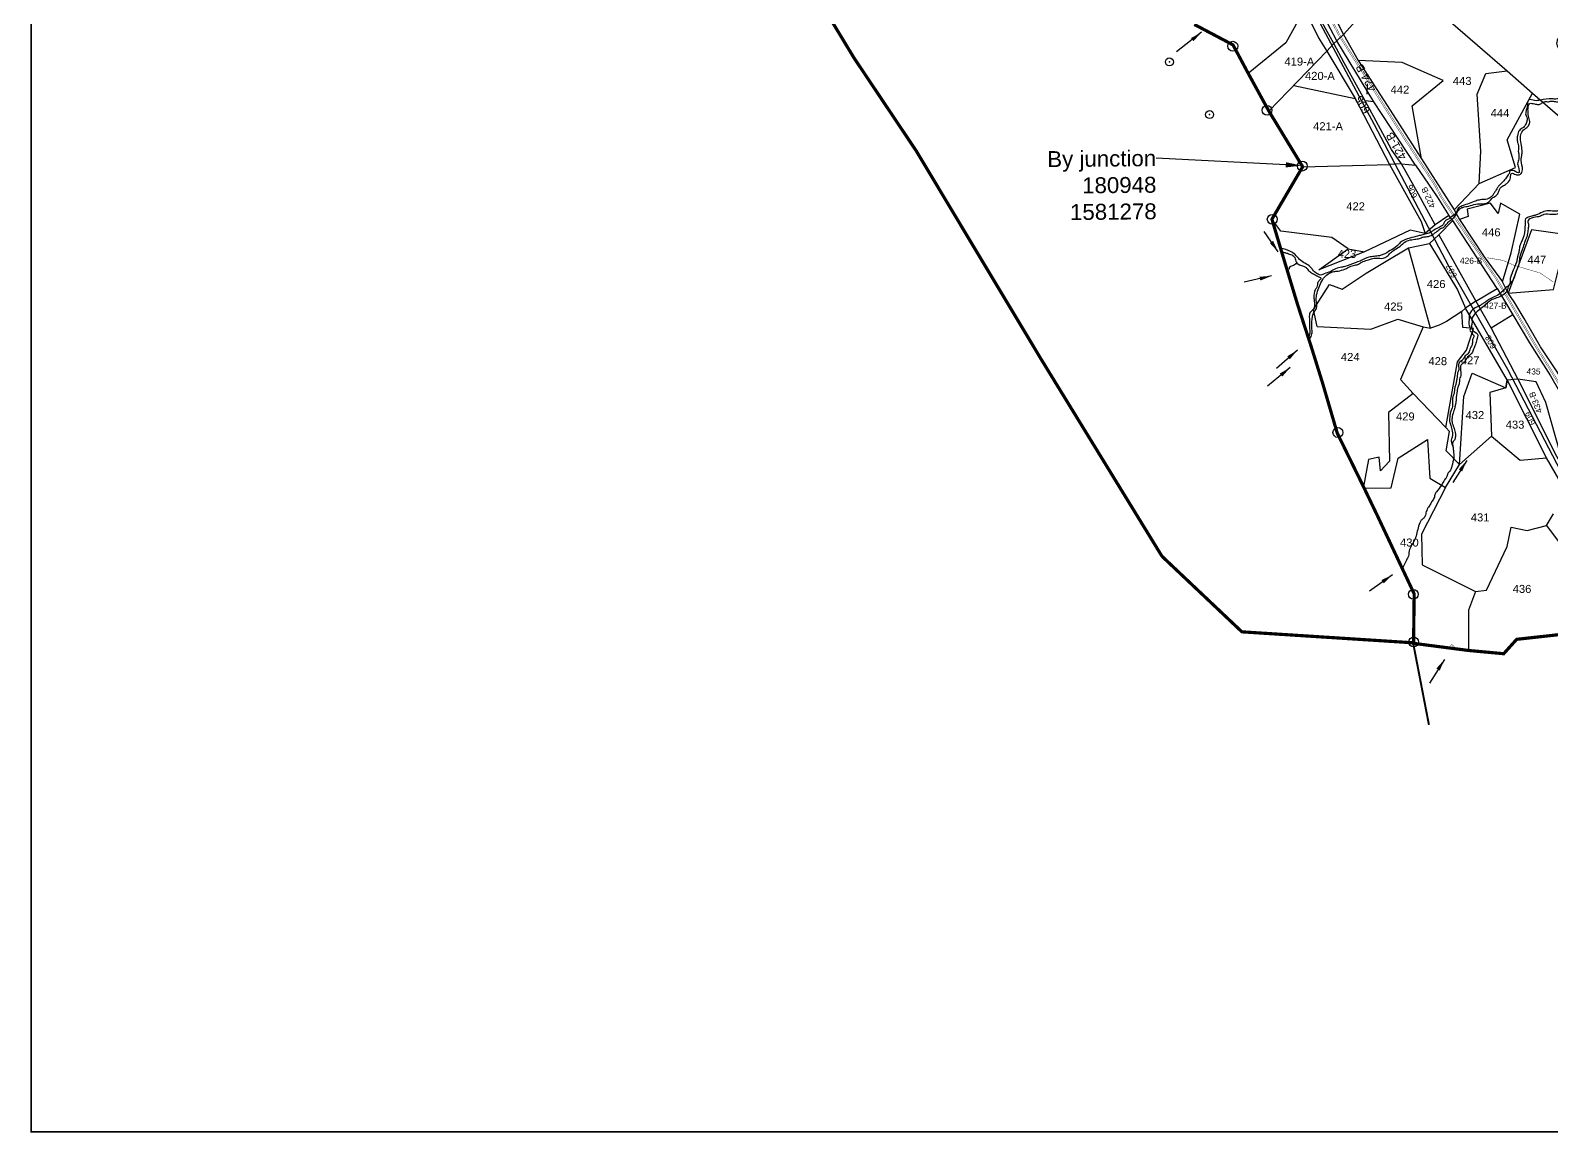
# Model space of a CAD drawing. Header units: feet. Extents: x 177753 to 186270, y 1578848 to 1588126.
# Drawn here: x 177753 to 181570, y 1578848 to 1581614 of the extents above; entities that cross this region are included whole.
import ezdxf
from ezdxf import colors
from ezdxf.entities.mleader import LeaderData, LeaderLine
from ezdxf.enums import TextEntityAlignment as Align
from ezdxf.math import Vec2, Vec3

# ---------------------------------------------------------------- set-up
doc = ezdxf.new("R2010")
doc.units = ezdxf.units.FT
doc.header["$LTSCALE"] = 15
doc.header["$MEASUREMENT"] = 0
doc.header["$PDMODE"] = 32
doc.header["$PDSIZE"] = 20
doc.linetypes.add('HIDDEN2', pattern=[0.1875, 0.125, -0.0625])
for name, color, linetype in [('DIMENSION', 7, 'Continuous'), ('PLOT', 7, 'Continuous'), ('PLOT NO', 7, 'Continuous'), ('RAILWAY TRACK', 3, 'Continuous'), ('ROADS', 6, 'HIDDEN2'), ('TANKS-STREAM', 4, 'Continuous'), ('TEXT', 255, 'Continuous'), ('text2', 7, 'Continuous'), ('VILLAGE STONES', 240, 'Continuous')]:
    doc.layers.add(name, color=color, linetype=linetype)
doc.layers.add('VILLAGE BOUNDRY', color=5, linetype='HIDDEN2', lineweight=100)
doc.styles.get("Standard").update_dxf_attribs({"font": 'arial.ttf'})
doc.linetypes.add('TRACKS', pattern='A,0.15,[130,ltypeshp.shx,S=0.25,R=0,X=0,Y=0],0.15', length=0.3)
doc.dimstyles.get("Standard").update_dxf_attribs({"dimtxt": 0.18, "dimasz": 0.18, "dimexe": 0.18, "dimexo": 0.0625, "dimgap": 0.09, "dimtad": 0, "dimtih": 1, "dimtoh": 1, "dimdec": 4, "dimzin": 0, "dimdsep": 46, "dimtxsty": 'Standard', "dimcen": 0.09, "dimadec": 0, "dimazin": 0, "dimtfac": 1, "dimtdec": 4, "dimtofl": 0, "dimtmove": 0, "dimatfit": 3, "dimfxl": 1, "dimtolj": 1, "dimtzin": 0, "dimarcsym": 0})

msp = doc.modelspace()

# ---------------------------------------------------------------- linework, layer by layer
for p in [(180611, 1581535, 738), (180712, 1581403, 740)]:
    msp.add_point(p)
at = {"layer": 'PLOT', "lineweight": -2}
for points in [[(181024.1, 1581580.9), (180972.7, 1581673), (180962.1, 1581696.6), (180911.4, 1581802.5), (180821, 1581952), (180798.9, 1581929.5)], [(181031.3, 1581588.2), (180967.8, 1581709.3), (180870.5, 1581870.1), (180839.3, 1581969.8), (180821, 1581952)], [(180798.9, 1581929.5), (180869.3, 1581831.5), (180949.8, 1581667.4), (180903.3, 1581583.4), (180809.1, 1581506)], [(180882.8, 1581901.7), (180988.3, 1581720.9), (181047.8, 1581604.3)], [(181047.8, 1581604.3), (181187.5, 1581759.1), (181291.8, 1581657.8), (181458.9, 1581512.7), (181522.5, 1581456.3), (181697.8, 1581304.2), (181790.4, 1581221.4), (181928.8, 1581138.2), (181954.9, 1581123.7), (182062.9, 1581059.4)], [(180949.8, 1581667.4), (180985.2, 1581595.8), (181006.5, 1581562.1), (181077.3, 1581443.6), (181163.6, 1581277.7), (181242.9, 1581135), (181252.6, 1581104.9), (181215.5, 1581112.8), (181100.8, 1581058.1), (180985.9, 1581013.3), (181059.8, 1581065.7), (181100.8, 1581058.1)], [(181193.3, 1581279.1), (181168.8, 1581315.6), (181102.7, 1581437.3), (181050, 1581532.8), (181024.1, 1581580.9), (181006.5, 1581562.1)], [(181124.5, 1581435.2), (181031.3, 1581588.2), (181024.1, 1581580.9)], [(181031.3, 1581588.2), (181047.8, 1581604.3), (181084.9, 1581539), (181243.5, 1581291.6), (181325.7, 1581164.1), (181339.5, 1581139.5)], [(181006.5, 1581562.1), (180860.6, 1581411.9)], [(181243.5, 1581291.6), (181220.7, 1581424.7), (181298.5, 1581488.1), (181195.3, 1581533.7), (181084.9, 1581539)], [(181325.7, 1581164.1), (181388.4, 1581230.4), (181392.5, 1581311.2), (181383.1, 1581454), (181405.2, 1581506.4), (181458.9, 1581512.7)], [(180923.1, 1581476.1), (181077.3, 1581443.6)], [(181388.4, 1581230.4), (181479.6, 1581269.8), (181458.5, 1581339.5), (181522.5, 1581456.3)], [(181228.5, 1581275.6), (181124.5, 1581435.2), (181102.7, 1581437.3)], [(180945.6, 1581272), (181163.6, 1581277.7)], [(181278.4, 1581126), (181236.6, 1581203.6), (181193.3, 1581279.1), (181163.6, 1581277.7)], [(181193.3, 1581279.1), (181228.5, 1581275.6), (181282.9, 1581196.4), (181312, 1581150.1)], [(180981.9, 1580870.9), (180972.6, 1580914), (181012.8, 1580976.5), (181044.3, 1580964.7), (181105.1, 1581005.2), (181151.2, 1581032.9), (181210.8, 1581068.6), (181263.9, 1581079.7), (181287.7, 1581101), (181322.6, 1581137.3), (181312, 1581150.1), (181278.4, 1581126), (181252.6, 1581104.9)], [(181461.3, 1580955), (181447.3, 1580983.6), (181468.8, 1581055.9), (181490.3, 1581153.4), (181442, 1581180.7), (181436, 1581154.9), (181417.2, 1581180.3), (181358.6, 1581165.6), (181361, 1581147.1), (181339.5, 1581139.5), (181401.2, 1581046), (181447.3, 1580983.6)], [(181059.8, 1581065.7), (181018.4, 1581094.8), (180890.4, 1581110.5), (180868.4, 1581140.3)], [(181380.5, 1580934.6), (181433.7, 1580966.7), (181322.6, 1581137.3)], [(181943.8, 1580163.5), (181945.2, 1580182.1), (181880.2, 1580281.9), (181866.6, 1580300.7), (181839.5, 1580347.2), (181786.2, 1580439.9), (181727.7, 1580527.8), (181696.6, 1580569.7), (181621.7, 1580693.3), (181584.4, 1580757.3), (181542.3, 1580820.1), (181501.1, 1580891.5), (181476.1, 1580932.8), (181461.3, 1580955), (181574.9, 1580964.3), (181609.3, 1581101), (181519.7, 1581113.6), (181461.3, 1580955)], [(181263.9, 1581079.7), (181333.8, 1580962.9), (181354.2, 1580917.1), (181344.9, 1580908.5), (181306.2, 1580883.7), (181288.5, 1580874.3), (181266.2, 1580867.3)], [(181287.7, 1581101), (181380.5, 1580934.6), (181354.2, 1580917.1)], [(180981.9, 1580870.9), (181116.4, 1580864.6), (181184.4, 1580889.9), (181247.8, 1580870.6), (181266.2, 1580867.3), (181210.8, 1581068.6)], [(181433.7, 1580966.7), (181472.9, 1580900.7), (181418.3, 1580867)], [(181380.5, 1580934.6), (181418.3, 1580867), (181485.6, 1580738.6), (181458.5, 1580736.7)], [(181304.6, 1580617.7), (181334.4, 1580782.2), (181357.1, 1580811.6), (181374.3, 1580866.2), (181347.6, 1580868.5), (181344.9, 1580908.5)], [(181600.7, 1580466.6), (181557.1, 1580541.4), (181459.2, 1580735.4), (181354.2, 1580917.1)], [(181472.9, 1580900.7), (181514.5, 1580830.4), (181567.6, 1580747.2), (181616.4, 1580662.8), (181677.4, 1580561.9)], [(181247.8, 1580870.6), (181191.5, 1580738.2), (181223.1, 1580702.6), (181160.8, 1580655.4), (181163.5, 1580533.4), (181141, 1580508.6), (181137.9, 1580543), (181110.8, 1580537.2), (181098.1, 1580469.2), (181099.5, 1580465.4), (181167.6, 1580466.1), (181185.5, 1580541.1), (181259.1, 1580587.2), (181264.3, 1580490.2), (181304.3, 1580466.7), (181244.1, 1580349.9), (181245.2, 1580272.8), (181378.9, 1580206.4), (181407.3, 1580209.3), (181458.5, 1580319), (181468.8, 1580367.7), (181509.1, 1580359.6), (181557.3, 1580372), (181575.3, 1580401.4)], [(181339, 1580524.9), (181350.2, 1580695.8), (181370.7, 1580754.1), (181455.2, 1580717.4), (181458.5, 1580736.7), (181455.2, 1580717.4), (181415.6, 1580705.8), (181419.2, 1580596.1)], [(181485.6, 1580738.6), (181582.8, 1580545.6), (181596.4, 1580520.4), (181600.7, 1580466.6)], [(181304.3, 1580466.7), (181339, 1580524.9), (181306, 1580558.7), (181314.2, 1580607.9), (181304.6, 1580617.7), (181223.1, 1580702.6)], [(181339, 1580524.9), (181419.2, 1580596.1), (181491.7, 1580535.6), (181557.1, 1580541.4)], [(181557.3, 1580372), (181647.6, 1580250.6)], [(181378.9, 1580206.4), (181361.7, 1580159.6), (181362.1, 1580058.1)]]:
    msp.add_lwpolyline(points, dxfattribs=at)
at = {"layer": 'PLOT NO', "color": 5, "const_width": 3.75}
msp.add_lwpolyline([(177754.6, 1588123.7), (185261.8, 1588123.7), (185261.8, 1578850.2), (177754.6, 1578850.2)], close=True, dxfattribs=at)
at = {"layer": 'PLOT NO', "lineweight": -2}
msp.add_lwpolyline([(181107.3, 1581480), (181106.5, 1581454.1)], dxfattribs=at)
at = {"layer": 'RAILWAY TRACK', "color": 239, "linetype": 'TRACKS', "lineweight": -2, "ltscale": 4}
msp.add_lwpolyline([(181810.3, 1580110.5), (181682.1, 1580340.9), (181594.6, 1580506.2), (181460.6, 1580763.6), (181312, 1581022.9), (181126.2, 1581377.2), (180926.2, 1581752), (180807.7, 1581944.3), (180759.9, 1582118.4), (180750.9, 1582237.2), (180721.8, 1582444.9), (180691.6, 1582539.7), (180623.1, 1582687.5), (180541.3, 1582814.1), (180308.3, 1583066.2), (180209.5, 1583191.3), (180084.3, 1583338.4), (179985.3, 1583447.5), (179804.6, 1583638.2), (179613.6, 1583851.9), (179446.7, 1584072.1)], dxfattribs=at)
at = {"layer": 'ROADS', "lineweight": -2, "ltscale": 10, "const_width": 1}
for points in [[(181944.8, 1580163.9), (181915.8, 1580203.1), (181811.3, 1580375.6), (181640.1, 1580642), (181525.4, 1580827.8), (181430.9, 1580989.4), (181348.1, 1581111), (181291.6, 1581196.5), (181276.6, 1581225.1), (181202, 1581339.1), (181036.6, 1581600.4), (180958.7, 1581748.4), (180915.5, 1581827.8), (180869.7, 1581898.4), (180803.8, 1582106.1), (180767.1, 1582259.8), (180751.5, 1582337.3)], [(181947.9, 1580165.4), (181918.9, 1580204.6), (181814.4, 1580377), (181643.2, 1580643.4), (181528.4, 1580829.3), (181433.9, 1580990.8), (181351.2, 1581112.5), (181294.6, 1581197.9), (181279.7, 1581226.6), (181205.1, 1581340.6), (181039.7, 1581601.9), (180961.8, 1581749.9), (180918.5, 1581829.2), (180872.8, 1581899.8), (180806.8, 1582107.6), (180770.1, 1582261.3), (180754.6, 1582338.8)], [(181574.3, 1580983.1), (181541.4, 1581005.4), (181476.3, 1581024.7), (181448.4, 1581037), (181408.4, 1581043.7)]]:
    msp.add_lwpolyline(points, dxfattribs=at)
at = {"layer": 'ROADS', "color": 6, "lineweight": -2, "ltscale": 10, "const_width": 1}
msp.add_lwpolyline([(181312.9, 1580065.3), (181319.6, 1580073.4), (181331.5, 1580062.9)], dxfattribs=at)
at = {"layer": 'TANKS-STREAM', "lineweight": -2}
for points in [[(181301.6, 1582002.8), (181302.9, 1582007.3), (181307, 1582014), (181311.4, 1582023.2), (181319.8, 1582039), (181324.8, 1582048.5), (181337, 1582082), (181340, 1582088.8), (181343.9, 1582095.6), (181348.7, 1582102.5), (181352.8, 1582117), (181354.5, 1582128.3), (181360.9, 1582144), (181369.3, 1582159.2), (181378.9, 1582167.4), (181390.6, 1582174.8), (181396.6, 1582177.6), (181404.8, 1582183.8), (181410.3, 1582190.2), (181417.7, 1582197.8), (181441.4, 1582217), (181452.5, 1582225), (181459.5, 1582234.9), (181472.5, 1582250.8), (181486, 1582259), (181511.4, 1582268.2), (181523.6, 1582277.3), (181541.4, 1582289.7), (181567.3, 1582308.3), (181574.1, 1582320.4), (181582.6, 1582328.3), (181590.6, 1582332.5), (181608.7, 1582342.5), (181619, 1582346.6), (181630.8, 1582349.9), (181646.8, 1582351.8), (181662.6, 1582354.7), (181676.8, 1582362.1), (181686.5, 1582366.2), (181704.4, 1582374.9), (181725.5, 1582386), (181739.7, 1582394.8), (181751.7, 1582400), (181770.8, 1582401.8), (181777.3, 1582403.4), (181788.7, 1582408.8), (181808.2, 1582407.6), (181826.4, 1582411.3), (181843.3, 1582412.1), (181865.2, 1582412.2), (181882.1, 1582412.6), (181907.7, 1582413.8), (181924.1, 1582413.9), (181951.9, 1582417.2), (181959.4, 1582416.2), (181956.4, 1582408.9), (181940.6, 1582382.8), (181939.1, 1582374.7), (181934.5, 1582366.7), (181928.9, 1582356), (181923.1, 1582347.2), (181914.8, 1582340.3), (181903.9, 1582325.5), (181894, 1582301.9), (181891.7, 1582294.3), (181886.5, 1582279.5), (181885.9, 1582269.2), (181890, 1582245.9), (181891, 1582236.9), (181890.2, 1582220.9), (181892.9, 1582214.1), (181896.6, 1582201.5), (181899.6, 1582190.7), (181906.3, 1582167), (181905.3, 1582156.7), (181906, 1582147.5), (181909.8, 1582137.9), (181912.5, 1582127.4), (181913.9, 1582115.1), (181922.1, 1582065.8), (181921.4, 1582057.9), (181919, 1582048.2), (181917.5, 1582039.4), (181914.5, 1582031.7), (181910.4, 1582024.1), (181905.6, 1582016.2), (181899.9, 1582003.3), (181894.6, 1581996.2), (181883.7, 1581989.3), (181873, 1581982.3), (181868.3, 1581972.6), (181878.1, 1581943.5), (181882.2, 1581935.2), (181885.7, 1581921.4), (181889.7, 1581911.1), (181895.8, 1581901.3), (181900.2, 1581890.4), (181904.3, 1581882.5), (181909.2, 1581872.1), (181910.9, 1581837.5), (181891, 1581825.8), (181884.8, 1581815.3), (181880.6, 1581803.8), (181875.8, 1581791.5), (181870.5, 1581784.2), (181857.8, 1581772.2), (181844.2, 1581768.4), (181830.4, 1581766.2), (181814.1, 1581759.2), (181806.2, 1581756.3), (181800.5, 1581751), (181793.6, 1581739.2), (181788.6, 1581734.2), (181779.7, 1581727.8), (181768.5, 1581719.6), (181761.3, 1581705.8), (181757.2, 1581699.1), (181753, 1581694.7), (181745, 1581685.1), (181737.6, 1581676.9), (181731.1, 1581669), (181727.2, 1581660.1), (181719.3, 1581647.6), (181706.1, 1581642.1), (181699.9, 1581637.2), (181697.4, 1581631.2), (181685.6, 1581626.9), (181671.8, 1581623.3), (181664.7, 1581619.4), (181651.9, 1581616.8), (181641.2, 1581614), (181635, 1581610.5), (181622.4, 1581606.3), (181598.9, 1581596.4), (181585.1, 1581592.3), (181584.1, 1581587.6), (181583, 1581581.8), (181584.2, 1581575.2), (181592.2, 1581564.5), (181600, 1581558.4), (181606.3, 1581550.6), (181611.5, 1581545.6), (181621.9, 1581538.8), (181638, 1581532.7), (181655.5, 1581525), (181656.7, 1581521.7), (181656.9, 1581515.7), (181647.7, 1581482), (181642.8, 1581461.6), (181642, 1581454.8), (181637, 1581447.4), (181630.2, 1581444.6), (181605.2, 1581443.9), (181593.7, 1581443.6), (181580.9, 1581441.8), (181572.2, 1581442.2), (181542, 1581439.4), (181527.6, 1581437.9), (181513.4, 1581439.8), (181509.7, 1581433), (181509.4, 1581424.8), (181507.5, 1581416.2), (181505.3, 1581407.5), (181505.5, 1581402.4), (181508.2, 1581396.8), (181508.8, 1581389.8), (181506.4, 1581380.9), (181503.7, 1581375.8), (181499.4, 1581370.9), (181489.4, 1581363.1), (181484.6, 1581349.9), (181483.7, 1581339.8), (181485.7, 1581331.1), (181487.1, 1581324.7), (181486.8, 1581311.1), (181488, 1581302.4), (181488, 1581292.1), (181485, 1581279.5), (181488, 1581268), (181488.6, 1581263), (181489, 1581257.6), (181476.5, 1581261.4), (181470.5, 1581262.9), (181465.7, 1581261.1), (181463.8, 1581255.5), (181461.1, 1581251.6), (181454.5, 1581241.8), (181445.3, 1581231.8), (181438.5, 1581224.9), (181433.5, 1581218.5), (181429.3, 1581210.5), (181426.8, 1581207), (181422.9, 1581200.8), (181417.3, 1581195.5), (181408.2, 1581190.6), (181391.1, 1581189.1), (181379.9, 1581186), (181346.2, 1581173.7), (181335.8, 1581167.6), (181330.3, 1581156), (181316.5, 1581144.6), (181309.3, 1581139.3), (181302.9, 1581135.7), (181298.7, 1581128.1), (181292.9, 1581122.5), (181274.4, 1581112.9), (181268.6, 1581108.6), (181256.4, 1581103.5), (181249.8, 1581101.7), (181238.5, 1581099.1), (181219.9, 1581094.4), (181198.2, 1581087.1), (181188.3, 1581079.6), (181182.5, 1581073.4), (181165.5, 1581062), (181147, 1581051.5), (181138.1, 1581048.8), (181125.1, 1581047.2), (181111.5, 1581044.9), (181102.4, 1581041.4), (181089.5, 1581035.5), (181077.1, 1581030.8), (181051, 1581021.7), (181043.2, 1581019.8), (181028.1, 1581016.2), (181015.1, 1581008.7), (180999.6, 1581003.2), (180993.4, 1581000.6), (180970.5, 1581013.9), (180964.6, 1581020.5), (180937.9, 1581039.4), (180926.8, 1581051.4), (180915.1, 1581059.5), (180890.2, 1581067.2)], [(181872, 1580293.3), (181882.7, 1580299.1), (181888, 1580298.8), (181895.9, 1580299.7), (181907.1, 1580304.8), (181915.3, 1580307.4), (181926.9, 1580308.4), (181935.2, 1580312.8), (181943, 1580318.3), (181949.1, 1580321), (181954.9, 1580321.5), (181965.2, 1580324), (181969.1, 1580327.5), (181977.6, 1580332.1), (181983.9, 1580332), (182005.2, 1580341.9), (182019, 1580350.6), (182026.5, 1580357.8), (182031.9, 1580360.5), (182039.7, 1580363.9), (182052.8, 1580371.9), (182059.8, 1580379.3), (182080.8, 1580388.3), (182087.7, 1580395.1), (182116.7, 1580412.1), (182136.5, 1580422.3), (182146.6, 1580431.1), (182153.2, 1580434.3), (182164.8, 1580441.2), (182172.8, 1580478), (182176.6, 1580492.9), (182179, 1580504.4), (182191.1, 1580522.2), (182196.4, 1580535.1), (182211.7, 1580553.5), (182219.5, 1580562.2), (182234.6, 1580567.3), (182246.1, 1580590.2), (182243.5, 1580606.9), (182238.8, 1580634.9), (182240.6, 1580652.2), (182236.4, 1580667.8), (182232.3, 1580686.1), (182225, 1580694.2), (182217.1, 1580714.8), (182204.1, 1580726.5), (182189.7, 1580748.9), (182182.1, 1580756.9), (182175, 1580769.2), (182166.8, 1580782.7), (182161, 1580795.4), (182156, 1580803.4), (182144.8, 1580805.1), (182132.6, 1580811.5), (182119.3, 1580815), (182111.2, 1580823), (182101.1, 1580825.4), (182089.3, 1580828.8), (182083.1, 1580835), (182077.5, 1580838.8), (182065.3, 1580868.1), (182058.3, 1580880.5), (182050.9, 1580890), (182050.3, 1580900.1), (182050.7, 1580910.3), (182043.4, 1580931.9), (182040.8, 1580939.2), (182040.3, 1580953.4), (182040.5, 1580963.3), (182043.5, 1581010), (182045, 1581022.2), (182038.4, 1581043.7), (182033.3, 1581059.1), (182029.2, 1581069.8), (182009.6, 1581079.1), (181996.7, 1581088.7), (181991.4, 1581094.9), (181981.3, 1581104.1), (181982.3, 1581120.8), (181986.4, 1581133.4), (181988.8, 1581140.7), (181987.8, 1581170.4), (181993, 1581195.9), (181993, 1581214.2), (181997.8, 1581228), (181997.6, 1581250.9), (182000.3, 1581272.1), (182002, 1581281.1), (182002.1, 1581296.5), (182010.8, 1581318.1), (182024.8, 1581349.9), (182033.7, 1581374), (182039.7, 1581395.7), (182057, 1581406.2), (182074.3, 1581423.8), (182082.5, 1581436.4), (182107.7, 1581462.9), (182108.4, 1581469.5), (182107.3, 1581478.5), (182103.4, 1581480.7), (182098.2, 1581483.2), (182093.5, 1581494.3), (182088, 1581498.3), (182084.1, 1581501.7), (182070.4, 1581510.2), (182060.2, 1581518.8), (182046.3, 1581530.1), (182039.4, 1581539), (182023.3, 1581552), (182009.6, 1581564), (181991.1, 1581590.6), (181983, 1581599.5), (181977, 1581610.9), (181967.7, 1581618.9), (181959.8, 1581628.2), (181952.4, 1581637.6), (181938.8, 1581651.6), (181929.9, 1581695.1), (181926.2, 1581704.7), (181917, 1581715.9), (181904.3, 1581732.5), (181891.9, 1581740), (181881.5, 1581753.4), (181871.7, 1581763.1), (181858.5, 1581766), (181846.3, 1581762.6), (181827.7, 1581758.7), (181819, 1581754.1), (181813.4, 1581751.3), (181802.9, 1581746.3), (181798, 1581736.1), (181775.1, 1581707.7), (181765.8, 1581695.9), (181755.9, 1581685.9), (181751.5, 1581679.4), (181745.8, 1581667.6), (181722.5, 1581638.4), (181703.8, 1581624.8), (181690.7, 1581621.4), (181667.9, 1581618), (181661.6, 1581612.2), (181656, 1581609.5), (181637.1, 1581604.2), (181614, 1581598.5), (181593.1, 1581580.5), (181595.7, 1581574.9), (181622.2, 1581545.5), (181645.9, 1581537.9), (181652.9, 1581535.8), (181664.3, 1581529.4), (181671.5, 1581526.8), (181674, 1581522.9), (181667.7, 1581505.5), (181660.8, 1581492.7), (181657.2, 1581466), (181656.9, 1581461.6), (181658.9, 1581446), (181661.2, 1581436.6), (181662.8, 1581421.3), (181665.5, 1581413.3), (181667.8, 1581406.1), (181670.8, 1581397), (181675.4, 1581389.3), (181678.8, 1581379.5), (181682, 1581371.6), (181689.7, 1581362.9), (181695.5, 1581344.1), (181709.1, 1581318.2), (181713, 1581305.1), (181714.2, 1581289.5), (181710.9, 1581277.2), (181709.2, 1581260), (181701.3, 1581232.6), (181699.7, 1581223.6), (181698, 1581215), (181691.9, 1581206.1), (181677.6, 1581195.3), (181665.9, 1581188.4), (181650, 1581181.2), (181637.9, 1581176.9), (181612.2, 1581163.3), (181590.7, 1581156.2), (181584.4, 1581153), (181571.1, 1581152.1), (181550.6, 1581151.8), (181539.7, 1581147.4), (181534.3, 1581146.3), (181515.4, 1581141.2), (181511.1, 1581137.1), (181512, 1581128.5), (181511.7, 1581118.5), (181509.8, 1581105.2), (181508.6, 1581097.8), (181503.6, 1581086), (181498.9, 1581070.2), (181490.1, 1581043), (181488.2, 1581028), (181481.5, 1581009.8), (181473.6, 1580988.5), (181464.1, 1580975.7), (181460.8, 1580967.8), (181458.5, 1580960.8), (181432.4, 1580942.8), (181424.5, 1580939.8), (181418.4, 1580937.1), (181399.2, 1580921.6), (181375.3, 1580899.7), (181370.4, 1580889.1), (181370.8, 1580880.6), (181370, 1580876.2), (181369.2, 1580866.6), (181372.8, 1580861.3), (181385.5, 1580848.3), (181383.3, 1580841.3), (181380.3, 1580829.2), (181377.7, 1580822.7), (181373.6, 1580811.6), (181368.7, 1580802.5), (181359.6, 1580794.9), (181351.1, 1580781.2), (181343.4, 1580774.7), (181341.6, 1580744.6), (181339, 1580739.3), (181338.9, 1580732.8), (181338.2, 1580727.4), (181334.9, 1580718.1), (181333.2, 1580710), (181326.2, 1580664), (181324.2, 1580657.3), (181320.4, 1580641.3), (181320.4, 1580632), (181324.8, 1580617.8), (181328.4, 1580605.5), (181328.8, 1580597), (181327.6, 1580588.4), (181322, 1580580.2), (181322.7, 1580570.2), (181323.7, 1580559.7), (181325.1, 1580548.2), (181321.3, 1580525.6), (181319, 1580517.1), (181315.2, 1580508.5), (181310, 1580502.6), (181307.7, 1580495.1), (181303.5, 1580488.5), (181296.8, 1580478.1), (181293.7, 1580472.9), (181281.4, 1580456.2), (181277.2, 1580448.8), (181276.1, 1580442.8), (181270.4, 1580432.8), (181265.9, 1580424.6), (181259.9, 1580415.7), (181255, 1580403.4), (181253.8, 1580397.9), (181249.3, 1580390.4), (181243.3, 1580384.9), (181239.6, 1580378.6), (181230, 1580345.2), (181224.3, 1580331.4), (181212.2, 1580304.3), (181211.8, 1580298.3), (181209.6, 1580291.7), (181205, 1580282.7), (181195.7, 1580263.5)], [(180961.3, 1580838.3), (180967.8, 1580849.3), (180969, 1580855.5), (180968.5, 1580874.6), (180969.2, 1580887.8), (180970.3, 1580897.3), (180974.2, 1580906.9), (180979.9, 1580916.4), (180979.8, 1580936.8), (180987.5, 1580972.3), (180995.8, 1580988.8), (181000.6, 1580995.3), (181011.3, 1581004.1), (181024, 1581008.8), (181034.3, 1581010.4), (181051, 1581015), (181060.1, 1581019.3), (181073.1, 1581024.6), (181085.3, 1581027.4), (181090.5, 1581030.9), (181104.3, 1581036.4), (181131.9, 1581042.9), (181147.2, 1581042.4), (181158, 1581047.3), (181165.8, 1581055.7), (181176.8, 1581064.1), (181190.5, 1581072.7), (181204.1, 1581084.3), (181219.6, 1581089), (181226.7, 1581090), (181238.8, 1581092.2), (181247.7, 1581095.6), (181258, 1581096.6), (181283.4, 1581110.7), (181291.8, 1581116.9), (181298.9, 1581119.9), (181307.1, 1581128.9), (181314.7, 1581136), (181320, 1581140.4), (181331.6, 1581153.6), (181339.8, 1581166.1), (181347.2, 1581170.1), (181362.6, 1581173.4), (181379.8, 1581178.3), (181413.1, 1581183.9), (181423, 1581194.5), (181432.1, 1581200.3), (181435.2, 1581204.1), (181438.4, 1581212.7), (181442.8, 1581219.9), (181452.3, 1581226.2), (181459.6, 1581231.7), (181467.2, 1581243.8), (181467.7, 1581250.8), (181469.6, 1581255.4), (181474.6, 1581254.9), (181480.4, 1581252.6), (181488.5, 1581251.8), (181492.5, 1581253.8), (181495.6, 1581257.5), (181497.4, 1581264), (181493.9, 1581287.8), (181495.8, 1581303.9), (181496.2, 1581312.7), (181494.1, 1581329.5), (181492.5, 1581348.9), (181497.8, 1581361.9), (181508.1, 1581370.6), (181512, 1581374.8), (181515.5, 1581385.7), (181512.3, 1581399), (181511.5, 1581407), (181511.1, 1581418.3), (181513.4, 1581427.8), (181515.9, 1581430.8), (181521.1, 1581430.9), (181527, 1581430.2), (181532.1, 1581428.7), (181541, 1581429.2), (181548.3, 1581434), (181554.5, 1581435.8), (181562.9, 1581435.2), (181566.5, 1581436.2), (181576.8, 1581436.1), (181588.4, 1581434.9), (181605.7, 1581437), (181620.9, 1581432.3), (181625.3, 1581431.7), (181638.9, 1581436.3), (181647.8, 1581441.1), (181650.5, 1581433.8), (181658.1, 1581421.5), (181660, 1581412.6), (181663.3, 1581402.7), (181664.5, 1581400.1), (181668.5, 1581390.7), (181670.9, 1581384.1), (181672.4, 1581374.5), (181675.8, 1581369), (181684.3, 1581357.2), (181686.9, 1581349), (181691.6, 1581337.1), (181697.6, 1581326.5), (181705.3, 1581297.5), (181702.7, 1581290.2), (181701.2, 1581274.2), (181699.6, 1581269), (181696.9, 1581262.7), (181695.3, 1581255.4), (181694, 1581245.9), (181692.2, 1581239), (181690.1, 1581220.9), (181687, 1581214.4), (181683.2, 1581208.2), (181677.4, 1581203.8), (181659, 1581193.5), (181641.9, 1581187.7), (181638, 1581186), (181627.1, 1581178.4), (181621.5, 1581174.5), (181590.3, 1581162.9), (181582, 1581160.5), (181563.1, 1581161.3), (181547.4, 1581158.2), (181530.3, 1581150.5), (181520.3, 1581148.4), (181508.7, 1581144), (181504.9, 1581141.3), (181503.8, 1581134.8), (181504, 1581129.2), (181503.5, 1581121.4), (181498.5, 1581091.7), (181493.8, 1581082), (181490.5, 1581073.9), (181488.8, 1581061.7), (181486.3, 1581052), (181484.6, 1581044.4), (181482.9, 1581035.4), (181478.9, 1581024.6), (181476.1, 1581017.4), (181468.6, 1580999), (181466.2, 1580988.4), (181464.4, 1580976.2), (181457.6, 1580970.5), (181450.1, 1580962.9), (181438.8, 1580952.1), (181424.2, 1580945), (181411.2, 1580937.7), (181406.1, 1580933.8), (181399.8, 1580929.7), (181391.5, 1580924.2), (181382.2, 1580919.4), (181369.2, 1580910.5), (181363.9, 1580900.3), (181363.8, 1580894.1), (181363.6, 1580872.9), (181365.6, 1580866.9), (181367, 1580858.6), (181371.5, 1580857.1), (181370.5, 1580854), (181374.3, 1580850.4), (181374.1, 1580843.5), (181371.7, 1580836.4), (181370.7, 1580824.8), (181367.5, 1580819.1), (181365.4, 1580812.6), (181363.5, 1580807.8), (181360.2, 1580802.7), (181355.8, 1580799.1), (181351.9, 1580795.2), (181347.2, 1580788.2), (181337.7, 1580779.3), (181337.1, 1580762.1), (181334.5, 1580755.1), (181333.6, 1580748), (181332.6, 1580739.9), (181331.1, 1580731.2), (181329, 1580723.3), (181326.7, 1580714.3), (181325.9, 1580706.7), (181324.5, 1580699.3), (181322.6, 1580695.2), (181321.5, 1580670.1), (181319.2, 1580663.2), (181315.9, 1580653.7), (181314.5, 1580643.1), (181314, 1580636), (181316.4, 1580625.3), (181318, 1580619.3), (181319.8, 1580612.4), (181321.6, 1580597.1), (181319, 1580589.3), (181318.3, 1580582.4), (181322.7, 1580569.6)], [(180892.2, 1581060.6), (180899.2, 1581056.9), (180902.5, 1581056.1), (180907.5, 1581054.8), (180912.4, 1581052.7), (180918.2, 1581050.6), (180921.2, 1581049.2), (180924.5, 1581046.3), (180926.4, 1581041.3), (180928.8, 1581034.9), (180933.1, 1581028.1), (180952.6, 1581020.3), (180957.6, 1581015), (180965.3, 1581007.1), (180975.6, 1581001.7), (180988, 1580995), (180991.5, 1580992.3), (180989, 1580988.4), (180983.8, 1580981.9), (180981.2, 1580970.1), (180976.9, 1580962.9), (180973.9, 1580944.5), (180974.4, 1580934.8), (180972.6, 1580914), (180963.9, 1580905.2), (180962.2, 1580894.7), (180962.6, 1580888.3), (180962.6, 1580879.4), (180962.5, 1580867.9), (180963.5, 1580856.2), (180961.6, 1580847.6), (180959.9, 1580842.5)], [(180930.7, 1581032.8), (180922.5, 1581024), (180913, 1581020.7), (180911.4, 1581015)]]:
    msp.add_spline(points, degree=3, dxfattribs=at)
at = {"layer": 'TEXT', "lineweight": -2}
msp.add_lwpolyline([(181596.4, 1580520.4), (181593.7, 1580547.5), (181556, 1580680.6), (181531.8, 1580732.4), (181485.6, 1580738.6)], dxfattribs=at)
at = {"layer": 'VILLAGE BOUNDRY', "lineweight": -2, "ltscale": 15, "const_width": 8}
for points in [[(177805.1, 1585228.8), (177900.1, 1585100.9), (178141.1, 1584751.7), (178145.2, 1584424.6), (178378.4, 1583994.6), (178574.5, 1583617.7), (178875.5, 1583045.9), (178957.4, 1582884.5), (179118.6, 1582652), (179321.5, 1582341.5), (179523.5, 1582022.7), (179661.8, 1581806.1), (179819.2, 1581545.7), (179975.5, 1581312.2), (180288.5, 1580790.2), (180592.5, 1580294.5)], [(181673.7, 1580107.9), (181572.4, 1580096), (181482.6, 1580086.1), (181450.1, 1580050), (181362.1, 1580058.1), (181223.9, 1580076), (181225.4, 1580200.3), (181133.2, 1580396.2), (181098.1, 1580469.2), (181032.4, 1580603.4), (180995.8, 1580728.3), (180967.8, 1580818.1), (180932.4, 1580927.4), (180897.5, 1581042.8), (180868.4, 1581140.3), (180945.6, 1581272), (180860.6, 1581411.9), (180809.1, 1581506), (180770.7, 1581577.9), (180673.5, 1581629.2)], [(180592.5, 1580294.5), (180793, 1580104.9), (181222.7, 1580077.4)]]:
    msp.add_lwpolyline(points, dxfattribs=at)
at = {"layer": 'VILLAGE BOUNDRY', "lineweight": -2, "ltscale": 25, "const_width": 5.02}
msp.add_lwpolyline([(181222.7, 1580077.4), (181262.5, 1579871.3)], dxfattribs=at)
at = {"layer": 'VILLAGE STONES', "lineweight": -2}
for centre in [(180770.3, 1581574.5), (180856.1, 1581413.6), (180944.9, 1581273.6), (180869.1, 1581140.1), (181033.9, 1580605.1), (181223.3, 1580199.2), (181224.2, 1580079.3)]:
    msp.add_circle(centre, 12.3, dxfattribs=at)

# ---------------------------------------------------------------- texts
at = {"layer": 'DIMENSION', "lineweight": -2}
for s, rotation, p in [('419-A', 359.6844, (180937.3, 1581536)), ('420-A', 359.6844, (180988.8, 1581500)), ('424-B', 119.7352, (181104.4, 1581495.2)), ('443', 359.6844, (181345.9, 1581487.5)), ('442', 359.6844, (181189.7, 1581465.6)), ('605', 119.7352, (181095.5, 1581427.4)), ('444', 359.6844, (181440.8, 1581406.8)), ('421-A', 359.6844, (181009.3, 1581373.6)), ('421-B', 119.7352, (181180.2, 1581323.8)), ('422', 359.6844, (181078.4, 1581172.7)), ('446', 359.6844, (181418.7, 1581107.5)), ('423', 359.6844, (181056.8, 1581053.4)), ('447', 359.6844, (181533.2, 1581038.7)), ('426', 359.6844, (181280.6, 1580977.8)), ('425', 359.6844, (181173.4, 1580921.2)), ('428', 359.6844, (181284.6, 1580784.2)), ('427', 359.6844, (181365.9, 1580786.2)), ('429', 359.6844, (181203.2, 1580645.5)), ('432', 359.6844, (181377.8, 1580648.9)), ('433', 359.6844, (181478.6, 1580624.9)), ('431', 359.6844, (181391, 1580392)), ('430', 359.6844, (181213.3, 1580329)), ('436', 359.6844, (181496.1, 1580212.6))]:
    msp.add_text(s, height=20.09, rotation=rotation, dxfattribs=at).set_placement(p, align=Align.MIDDLE_CENTER)
msp.add_text('424', height=20.09, rotation=359.6844, dxfattribs=at).set_placement((181041.5, 1580784.8))
at = {"layer": 'TEXT', "lineweight": -2}
for s, rotation, p in [('606', 114.3175, (181234, 1581197.1)), ('426-B', 359.6844, (181340.2, 1581028.9)), ('607', 118.1965, (181334, 1580998.2)), ('427-B', 359.6844, (181401.3, 1580916.2)), ('608', 118.1965, (181432.2, 1580820.1)), ('435', 359.6844, (181507.4, 1580750.8)), ('609', 111.9401, (181530.1, 1580627))]:
    msp.add_text(s, height=15.06, rotation=rotation, dxfattribs=at).set_placement(p)
for s, rotation, p in [('422-B', 114.3175, (181260.9, 1581194.5)), ('433-B', 111.5046, (181530.2, 1580680.3))]:
    msp.add_text(s, height=15.06, rotation=rotation, dxfattribs=at).set_placement(p, align=Align.MIDDLE_CENTER)

# ---------------------------------------------------------------- leaders
at = {"layer": 'PLOT NO', "color": 5, "lineweight": -2}
for points in [[(180692, 1581609.5), (180629.3, 1581560.4)], [(180884.2, 1581058.5), (180849.3, 1581109.2)], [(180867.4, 1580997.9), (180798.9, 1580982.2)], [(180932.6, 1580812.1), (180879.5, 1580766)], [(181170.7, 1580248.1), (181113.5, 1580207.2)], [(181301.5, 1580035.6), (181263.6, 1579976.4)]]:
    msp.add_leader(points, dimstyle='Standard', override={"dimasz": 30, "dimgap": 0.09, "dimtad": 0, "dimzin": 2}, dxfattribs=at)
at = {"layer": 'text2', "color": 5, "lineweight": -2}
for points in [[(180914.5, 1580768.3), (180857.3, 1580721.6)], [(181357.8, 1580535.2), (181322.2, 1580480)]]:
    msp.add_leader(points, dimstyle='Standard', override={"dimasz": 30, "dimgap": 0.09, "dimtad": 0, "dimzin": 2, "dimtfill": 2, "dimtfillclr": 5}, dxfattribs=at)
at = {"layer": 'VILLAGE STONES', "color": 1}
ml = msp.add_multileader_mtext('Standard', dxfattribs=at)
ml.set_content('By junction^J180948\\P1581278', color=1)
ml.set_leader_properties()
ml.build(insert=Vec2(0, 0))
ml.multileader.update_dxf_attribs({"dogleg_length": 0.36, "arrow_head_size": 40})
ctx = ml.context
ctx.base_point, ctx.char_height, ctx.arrow_head_size, ctx.landing_gap_size, ctx.plane_origin, ctx.plane_x_axis, ctx.plane_y_axis = Vec3(180312.4, 1581290.8), 40, 40, 0.0911, Vec3(181528.1, 1581130.3), Vec3(0.999954, 0.009564), Vec3(-0.009564, 0.999954)
ctx.text_align_type = 2
notes = []
notes.append((ctx, [(1, (1, 1, 0), (180578, 1581293.3), (-0.999954, -0.009564), 7.830585350072124e-12, [(0, [(180943.2, 1581274.9)], 0, [])])]))
ctx.mtext.insert, ctx.mtext.text_direction, ctx.mtext.rotation, ctx.mtext.alignment, ctx.mtext.flow_direction = Vec3(180577.7, 1581313.7), Vec3(0.999954, 0.009564), 0.009564, 3, 5
for ctx, leaders in notes:
    for number, flags, end, landing, length, lines in leaders:
        leader = LeaderData()
        leader.index, (leader.has_last_leader_line, leader.has_dogleg_vector, leader.attachment_direction) = number, flags
        leader.last_leader_point, leader.dogleg_vector, leader.dogleg_length = Vec3(end), Vec3(landing), length
        for number, points, colour, breaks in lines:
            line = LeaderLine()
            line.index, line.vertices, line.color, line.breaks = number, Vec3.list(points), colors.encode_raw_color(colour), breaks
            leader.lines.append(line)
        ctx.leaders.append(leader)

doc.saveas('drawing.dxf')
